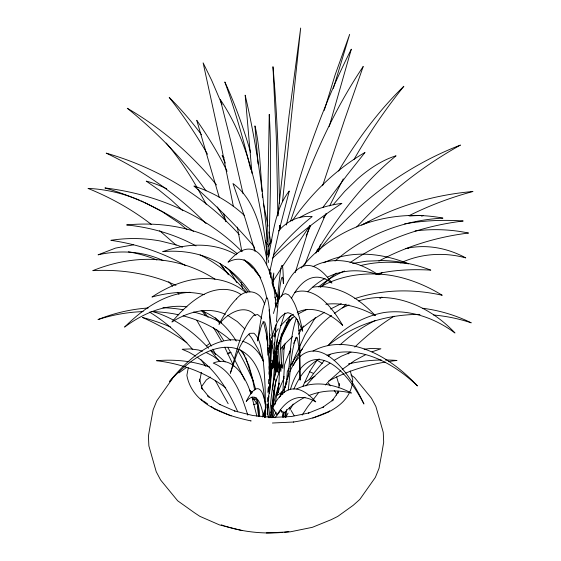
<?xml version="1.0" encoding="UTF-8"?>
<svg xmlns="http://www.w3.org/2000/svg" width="561" height="561" viewBox="0 0 561 561"><rect width="100%" height="100%" fill="white"/><g stroke="black" fill="none" stroke-linecap="round" stroke-linejoin="round"><path stroke-width="0.84" d="M279.357 298.999L279.455 292.127M269.287 350.934C268.817 333.402 271.734 315.107 267.415 297.975L266.258 298.466L263.298 307.666A137.564 7.055 -84.6 0 0 257.555 340.983L260.83 327.631L262.268 323.802L263.551 321.902L264.673 321.944C268.614 332.414 267.141 344.166 267.828 355.176M266.657 264.89L269.252 114.402C272.029 161.701 269.855 209.134 268.572 256.454M265.283 417.209C265.598 397.153 265.255 377.027 262.744 357.105C260.872 348.935 260.585 339.23 253.923 333.234L249.869 333.325C238.341 343.36 235.494 359.622 230.305 373.31C236.497 353.703 239.54 331.263 253.684 315.45L257.59 314.497L261.04 317.288L261.692 318.732M270.767 277.912L270.9 272.695L270.69 276.18M275.928 367.799L275.802 372.188L277.393 346.158M276.047 364.355L276.131 361.782M276.187 360.064L276.44 352.329M268.354 262.52L268.446 259.918M264.736 417.146L265.072 411.101M284.918 416.816L285.198 411.634M264.925 417.216L265.283 411.213L264.848 417.223M267.338 413.99L267.534 410.547M268.796 256.237L269.161 250.185L269.238 252.787M272.948 286.818L273.789 273.018L271.945 283.27M270.851 340.618L270.107 352.848L268.803 350.618M269.168 369.404L270.122 353.858L268.782 350.618M267.317 401.935L267.583 397.602M267.899 392.405L268.165 388.079M268.431 383.752L268.698 379.418M269.014 374.222L269.175 371.627M269.476 369.475L271.244 340.646M267.295 414.432L267.562 410.077M267.338 414.642L267.604 410.266M267.87 405.926L267.983 404.179M267.604 414.439L268.242 403.997M268.453 400.519L268.719 396.171M268.985 391.823L269.308 386.599L268.992 390.905M277.078 351.81L270.374 369.152L271.812 345.611M272.001 363.514L271.769 368.787L276.089 351.579L281.489 335.401A315.009 138.272 74.9 0 1 290.696 315.338M272.197 363.724L271.924 369.005L274.743 352.07L278.116 336.263A315.009 75.391 84.3 0 1 285.03 312.94M273.291 361.256L272.87 368.268L275.276 335.618A315.009 7.37 -87.4 0 1 276.159 324.728M274.301 344.847L274.455 342.252M274.771 337.07L275.037 332.75M275.199 330.156L275.458 325.836M274.259 359.65L273.733 367.483L273.473 359.047M270.907 417.7L271.65 405.519M272.611 389.867L274.89 361.235M275.486 355.029L274.588 369.713L275.809 366.382M273.894 390.316L273.095 403.317L275.977 379.369M274.532 379.916L274.638 378.184M274.743 376.452L277.218 339.237M275.283 369.79L275.76 362.034M275.865 360.309L276.342 352.553M277.246 370.765L278.992 342.252M281.398 333.718L279.02 372.595L277.12 355.485M278.291 392.784L279.981 365.071M282.386 346.291L280.844 371.487L279.105 362.069M281.945 365.078L281.615 367.672L280.802 364.341M284.35 344.307L282.87 368.493L281.334 362.553M282.688 394.523L284.49 365.078A131.435 85.56 -52.5 0 1 290.703 349.517M282.891 416.83L283.158 412.475M284.385 392.469L284.651 388.121A135.979 50.483 78.4 0 1 289.02 373.675M285.991 384.292L286.152 381.683L287.008 379.222M286.657 382.027L287.288 371.634A131.435 110.012 7.9 0 1 289.16 367.953M269.981 370.954L270.654 360.541M269.021 388.724L269.189 386.115M269.582 380.028L269.743 377.42M270.192 370.47L270.865 360.092M267.415 414.263L267.646 410.806M267.885 407.342L268.116 403.885M268.41 399.558L268.642 396.101M283.01 417.23L283.354 412.111M285.191 417.426L285.612 411.304M265.332 414.726L265.451 413.015M279.644 228.194L279.827 225.676M279.806 228.818L280.051 225.431M283.102 417.202L283.466 412.069M285.949 417.258L286.566 409.551M271.98 417.77L273.95 393.864M287.779 378.514C290.43 358.486 289.665 337.266 296.411 318.136M268.971 389.166L269.21 386.578M267.555 414.018L270.479 371.782A131.435 96.492 48.7 0 0 269.126 366.838M288.235 389.909C290.528 372.378 290.381 354.089 296.04 337.217L297.281 337.855C300.31 351.705 299.469 366.067 300.1 380.148C299.651 359.987 300.829 339.58 297.533 319.609M274.02 393.016L274.273 390.414M277.8 215.873L289.104 115.068L300.675 28.05L282.52 201.694M279.651 230.01L280.079 225.711M268.978 417.861C271.194 402.16 271.328 385.765 276.468 370.667L277.239 370.337L277.94 371.508L278.565 374.166C272.646 387.651 272.905 403.198 270.402 417.587M263.032 416.276L263.221 414.544L262.821 417.061M276.994 370.989L277.99 363.64M267.969 258.404C273.13 235.732 274.427 209.87 289.287 190.985L278.81 231.756L269.61 272.415M272.646 417.608L273.992 409.916M188.265 367.82L186.883 375.351C192.178 404.733 225.704 415.533 251.125 420.939L250.858 420.911M199.681 381.424L201.35 372.378M338.087 391.122L337.638 393.591L338.585 391.732L332.049 400.912L333.507 399.6L322.217 407.714M338.697 387.833L339.454 383.724L339.321 385.849M274.89 404.783L279.098 382.995M280.465 396.368L281.461 391.452M272.99 281.797L273.635 279.294M286.264 225.038C302.372 164.59 322.891 105.047 351.312 49.214L329.209 126.555M270.325 341.635L270.739 340.071M273.438 313.501C275.388 306.804 277.372 299.56 282.611 294.644L285.549 293.655L288.522 294.798L291.496 298.059L294.427 303.403A123.651 20.631 87.2 0 1 302.688 331.186C299.343 324.307 296.397 314.342 287.814 312.694C276.952 315.654 274.799 329.398 271.201 338.486M270.928 412.644L271.629 410.126M272.337 407.609L279.126 383.282M274.034 344.265L274.511 342.603M324.279 110.377L335.064 75.069L349.657 34.368L333.353 88.393M295.233 272.681L309.84 225.487M322.596 185.747L344.671 119.535L363.219 66.457C331.411 113.946 308.627 166.876 290.633 220.95M317.954 251.742L320.457 244.638M291.846 365.253L294.413 357.862L304.791 335.359L315.324 317.589M275.318 356.417L270.521 369.215A391.368 279.245 51.9 0 1 275.717 352.14M287.078 381.627L284.651 388.121A135.979 83.456 63.1 0 1 285.794 384.811M304.728 264.967L312.94 243.537L325.885 213.818M306.159 235.893L310.682 225.473M316.6 251.475L317.617 249.07M302.779 386.529L310.051 370.94L316.699 360.653M329.63 205.943L343.255 178.861M293.333 365.499C302.428 346.467 314.398 328.017 331.579 315.387M286.026 416.907L288.059 413.085M289.686 410.021L293.284 404.039M338.585 171.077L339.84 168.854C357.848 138.96 378.745 110.629 403.85 86.275C385.407 109.346 368.605 133.749 354.033 159.443M315.871 253.186C337.427 216.939 363.233 182.549 396.094 155.783A137.564 70.581 -63.6 0 0 357.638 178.84L344.742 191.35L333.15 204.779M273.081 417.44L276.159 412.244M273.677 335.646L278.179 328.809M273.144 281.047L281.194 268.403M282.099 267.008L309.616 226.062M265.002 403.071L265.753 401.921M302.148 415.105L307.687 406.746L318.648 392.588M172.304 378.808L156.757 400.877L153.111 409.839L150.082 426.304L148.42 436.086L148.875 445.925L156.224 471.717L160.6 479.978L177.662 500.791L194.422 512.726L199.856 516.337L219.54 524.928L242.212 530.594M201.28 386.999L206.287 379.965L210.312 377.069M269.49 362.672L270.998 360.555M309.083 379.832L314.111 372.841L324.223 360.625M292.239 220.845C311.432 193.37 335.892 169.261 365.008 152.445L346.964 175.228L322.701 207.668M323.304 217.906L326.39 213.727M275.002 417.777L280.865 410.35M280.717 325.632L288.635 317.505L293.438 314.279M273.796 336.593L274.848 335.317M275.255 355.218L276.903 353.29M280.191 349.44L284.581 344.3L292.618 336.495M305.843 385.94L314.188 376.508L322.926 368.374L329.91 363.156M342.603 307.961L346.032 304.125M328.185 345.555C342.287 328.318 362.511 316.362 384.46 312.47C409.698 309.097 434.817 318.052 454.971 332.961C430.904 307.218 393.654 289.735 358.43 300.948M301.201 268.13C334.349 226.328 391.115 208.117 442.917 218.124C403.506 220.115 364.839 234.975 335.05 261.005M325.373 384.993L330.134 379.986L340.85 370.498M328.346 356.312L330.113 354.461M348.072 353.914L349.896 352.035M286.222 322.996L294.525 316.362M354.769 347.112C366.768 335.478 379.902 325.008 394.11 316.187M340.029 344.875C350.527 335.261 362.266 326.853 375.071 320.583M236.398 298.95C245.767 287.59 260.234 290.17 264.638 304.328M298.88 330.646L311.39 320.675L324.524 312.253M342.217 369.418L354.713 360.52L365.667 354.664M206.532 345.8L209.344 343.781M178.917 372.925L186.645 367.371M329.714 410.862L328.346 411.844L329.272 411.381L312.779 418.064M334.356 313.431L342 308.045L349.026 304.925M282.842 391.739L276.664 395.659A170.193 85.805 -64.1 0 1 284.027 378.24M378.857 274.729L382.504 272.422M322.484 407.524L323.36 407.062L308.522 413.071L308.985 412.931L291.461 416.521L272.218 417.419L252.822 415.526L234.589 410.968L234.954 411.087L219.309 404.257L220.052 404.698L207.738 395.933L208.846 396.879M320.065 287.106C341.242 274.981 366.649 271.706 390.596 275.339A137.564 100.685 49.1 0 1 442.222 295.268C413.429 288.789 382.84 289.21 354.748 298.634M334.174 360.337L341.39 356.179L351.018 352.175M297.947 314.083L306.867 309.384M378.878 261.047C406.641 246.146 437.285 236.875 468.519 233.046A137.564 114.668 -6.8 0 0 415.091 230.957M330.562 309.013L341.256 303.655M400.631 262.934C420.827 253.453 444.298 252.015 465.749 257.885C447.489 247.955 425.75 243.769 405.358 248.67M297.211 312.344C313.199 304.497 331.207 313.985 342.694 325.443A123.651 46.198 78.3 0 0 322.007 299.209C314.56 292.996 304.35 288.761 294.77 292.386M227.226 353.935L231.076 352.378M372.013 351.817L380.877 348.781L370.814 348.465L364.166 349.223M421.535 216.146L423.176 215.599A123.651 95.09 -34.8 0 0 409.607 216.027M278.522 366.845L277.632 363.479M253.642 404.523L256.84 403.738A170.193 123.841 -42.7 0 0 252.043 397.062M312.575 287.26C323.431 285.276 334.538 287.961 344.503 292.33A123.651 66.843 68.7 0 1 375.337 315.605C360.302 307.428 343.059 302.19 325.822 304.258M375.961 274.063C393.878 269.855 412.44 269.056 430.764 270.122A123.651 100.966 26.3 0 0 382.63 260.549L366.628 261.174L352.61 263.446M228.446 352.967L229.814 352.659M293.354 422.033C317.182 418.408 351.207 408.717 352.771 379.629L350.211 370.933M133.546 244.82L115.538 248.095L98.077 254.827C119.549 249.968 142.817 251.026 162.893 260.514M293.796 422.019L272.415 423.015M266.328 532.95L290.247 531.835L312.344 527.326L331.102 519.724L337.75 516.422L353.199 505.314L359.811 499.43L375.358 477.369L379.005 468.4L382.034 451.942L383.696 442.152L383.24 432.314L375.891 406.529L371.515 398.261L354.454 377.448L350.962 374.965M190.144 292.295C164.436 293.375 142.284 309.623 124.591 327.084C142.438 313.943 164.317 303.746 186.974 306.853M252.373 399.074L255.437 399.425A170.193 141.94 13.3 0 0 254.119 397.202M270.374 369.152L275.844 351.663L282.653 334.994A315.009 181.315 66.2 0 1 292.106 317.582M204.197 294.623C186.995 290.5 168.882 292.379 151.975 297.014A123.651 76.016 -56 0 1 189.681 280.248C209.162 275.886 230.985 279.483 246.223 292.926M152.865 311.607C174.562 317.898 193.475 331.67 208.552 348.248M201.126 310.563C215.908 316.116 228.082 327.722 236.279 341.095M202.346 351.27L198.468 350.001L190.431 348.914L182.157 349.279L189.071 352.273L195.782 356.151M182.521 247.226L176.799 245.08L160.705 241.076A123.651 103.371 -3.3 0 0 110.875 240.318C137.087 244.105 162.704 252.492 185.691 265.711M175.972 285.36C150.046 273.516 121.169 269.119 92.817 270.647A137.564 104.353 -37.1 0 1 148.279 259.322C171.869 259.505 195.214 266.279 214.996 279.189M225.396 314.384C207.928 305.997 187.479 312.189 171.947 321.979A137.564 57.117 -69.2 0 1 203.601 294.525C215.073 288.424 229.54 286.987 240.795 294.378M227.731 315.394L237.352 321.614L244.855 328.977M317.231 360.267L322.28 363.444M309.581 371.726L313.515 373.444M231.195 415.96L213.895 408.408L214.646 408.906L211.146 406.416M200.102 254.897C218.187 263.873 234 277.204 246.784 292.765M144.913 202.619L162.241 211.707L179.667 223.467L186.946 229.589M206.231 352.532L213.664 356.494L220.101 361.375M249.61 390.638L252.45 392.188M149.584 312.112C165.923 322.07 180.249 335.099 192.725 349.552M203.447 400.933L207.647 403.927M197.079 357.105C216.111 370.33 228.615 390.842 237.724 411.739M151.4 224.491C132.151 209.498 110.608 197.591 88.028 188.412A137.564 108.561 36.6 0 1 139.38 200.144M280.234 410.007L284.168 413.043A227.829 119.591 69.8 0 1 305.03 397.286M159.64 230.711L176.147 245.129M182.809 210.726L171.35 200.074L158.924 189.99L146.253 181.133A123.651 81.955 58.3 0 1 166.708 188.812M255.339 315.38C244.301 302.821 226.946 313.83 218.979 324.3A123.651 32.889 -76.1 0 1 236.398 298.95M201.35 399.439L202.1 400.295L201.034 398.955M168.728 281.692L172.578 286.187M166.196 143.062C177.949 156.764 188.068 171.827 197.016 187.486M210.284 350.141L218.776 360.583M219.94 263.467L228.355 274.518M328.311 383.114L330.471 385.828M334.258 390.582L335.878 392.623L336.621 395.14M209.085 397.153L201.427 387.532L202.36 389.117L199.4 379.082L199.702 381.185M216.518 184.955C191.75 154.268 161.379 128.097 127.277 108.273C156.982 132.186 183.819 159.801 206.02 190.845M177.388 292.323L178.987 294.378M201.56 310.401L205.698 315.815M248.796 334.202L251.756 338.122L258.018 348.991L263.256 360.737M200.866 359.594L205.796 366.305M213.587 327.694L221.918 341.887M196.855 320.366L211.385 346.074M217.324 206.974L225.929 220.768M229.449 270.276L236.798 282.653M215.242 380.414L228.145 403.71M289.343 407.433L290.219 408.941M291.096 410.442L294.153 415.708M197.872 189.008L206.168 204.225M269.133 348.122L270.402 350.422M224.716 347.203L233.853 366.305M227.065 171.273C218.411 153.476 208.082 136.519 196.743 120.306L219.246 197.402M212.963 349.117L215.627 354.608M242.275 351.228L248.944 365.814L255.662 389.404M262.99 321.621L263.972 323.781L266.328 333.844L267.835 345.59M225.375 163.076L222.142 155.474A123.651 34.382 82.6 0 1 224.183 157.943M222.016 104.605L211.686 80.363L203.131 62.881L221.244 145.916L233.383 206.49M272.983 284.259L278.291 299.756L274.778 289.301M266.272 335.394L267.821 340.05M250.928 393.962C246.363 378.107 233.088 354.692 213.25 363.1C233.986 371.599 241.525 395.575 247.822 415.147M252.001 397.209L256.917 416.325M272.912 284.308L277.211 297.477M269.659 333.844L270.178 335.443M245.837 357.757L252.716 380.063L254.652 390.119M336.621 376.852L339.089 385.218M255.003 251.37L245.15 218.467L232.983 183.531C256.622 200.943 261.601 232.871 266.91 259.827M223.594 213.292L225.803 221.7M266.77 298.333C263.347 280.851 251.37 249.442 228.011 262.19C261.075 223.488 274.995 280.318 275.893 306.173M269.476 335.955L272.485 348.143M269.245 345.793L269.652 347.427M241.153 282.52L242.562 288.473M266.3 336.27L267.646 341.866M269.196 348.262L269.582 349.861M243.06 193.594L232.99 149.773L220.305 99.62C251.118 145.25 259.96 201.441 267.352 254.89M254.245 247.064L254.911 250.395M256.111 397.658L257.723 406.038L258.523 415.491M237.338 227.149L241.875 251.594M269.063 309.826L271.945 331.425L273.319 353.991M257.387 399.404L259.259 410.231L259.666 416.283M274.133 358.248L275.206 365.057M266.784 404.053L268.179 417.033M281.566 410.673L281.748 412.412M267.352 241.77C263.354 192.479 256.412 143.371 245.171 95.195L251.98 173.342M258.123 164.015L254.932 125.888A137.564 12.994 90 0 1 259.771 158.3L262.141 191.567M268.053 347.273L269.126 363.808L269.448 379.762M257.955 406.108L258.446 416.458M268.649 253.502L268.768 256.118M262.253 194.12L262.408 197.528M276.377 352.308L276.496 355.8M276.587 358.423L277.057 371.529M269.736 269.266L269.89 274.469M279.483 203.545C278.719 157.886 277.078 112.207 272.969 66.71L276.293 136.653L277.919 215.817M279.736 225.803L279.771 229.218M288.859 531.688A83.098 45.378 3.5 0 1 284.588 532.2M282.905 532.368A83.098 45.378 3.5 0 1 224.666 526.015M223.874 525.748A83.098 45.378 3.5 0 1 221.307 524.851M296.713 388.906A170.193 89.339 69.8 0 1 351.396 393.037A227.829 119.591 69.8 0 0 308.908 395.568M304.644 382.546A170.193 136.561 32.3 0 1 314.973 376.354M348.472 363.914A170.193 136.561 32.3 0 1 381.27 359.994M385.379 359.98A170.193 136.561 32.3 0 1 396.985 360.457A227.829 182.802 32.3 0 0 388.563 361.55M328.802 380.912A227.829 182.802 32.3 0 1 344.131 373.703M345.625 373.093A227.829 182.802 32.3 0 1 385.225 362.083M380.561 298.094A227.829 155.376 -49.1 0 1 381.943 297.141A170.193 116.071 -49.1 0 0 379.748 298.228M279.35 397.391A170.193 116.071 -49.1 0 1 285.388 386.866M271.699 365.835A170.193 5.47 -85.3 0 0 269.371 393.773L270.311 386.662A227.829 7.328 -85.3 0 1 272.141 365.113M215.228 317.764A170.193 108.252 61 0 1 219 322.526M238.102 350.99A170.193 108.252 61 0 1 253.186 381.192M203.496 311.194A227.829 144.913 61 0 1 208.11 317.372M216.49 329.377A227.829 144.913 61 0 1 223.495 340.31M227.948 347.75A227.829 144.913 61 0 1 244.652 380.085M186.911 342.722A227.829 190.011 13.3 0 0 142.487 317.47A170.193 141.94 13.3 0 1 170.551 327.021M211.42 350.534A170.193 141.94 13.3 0 1 225.101 361.943M249.421 389.923A170.193 141.94 13.3 0 1 251.826 393.534M189.176 361.782A170.193 123.841 -42.7 0 0 156.554 360.709A227.829 165.783 -42.7 0 1 225.739 387.791M190.81 362.055A170.193 123.841 -42.7 0 1 209.835 367.069M242.527 341.207A135.979 63.049 -66.6 0 1 263.481 361.291M240.178 340.583A135.979 63.049 -66.6 0 0 169.373 381.718A136.835 63.449 -66.6 0 1 264.519 400.982M148.167 307.996A135.979 110.342 -21.7 0 0 98 319.574A136.835 111.029 -21.7 0 1 143.146 311.607M162.907 307.716A135.979 110.342 -21.7 0 1 183.503 309.812M193.594 311.993A135.979 110.342 -21.7 0 1 221.483 322.884M150.951 311.565A136.835 111.029 -21.7 0 1 178.882 314.847M183.103 315.85A136.835 111.029 -21.7 0 1 230.578 340.232M239.729 349.398A136.835 111.029 -21.7 0 1 245.052 356.074M128.336 251.826A136.835 100.454 48.7 0 1 156.856 259.925M220.746 264.785A131.435 72.25 68.1 0 1 224.477 269.343M225.522 270.683A131.435 72.25 68.1 0 1 228.622 274.778M283.578 349.251A131.435 55.209 -68.9 0 1 285.297 343.437M361.691 225.15A131.435 55.209 -68.9 0 1 369.461 221.336M283.284 380.638A136.835 57.474 -68.9 0 1 284.076 376.347M289.462 353.675A136.835 57.474 -68.9 0 1 290.857 348.823M293.641 343.353A131.435 85.56 -52.5 0 1 296.846 337.231M298.536 334.202A131.435 85.56 -52.5 0 1 303.48 325.997M406.641 248.593A131.435 85.56 -52.5 0 1 408.317 248.299M289.96 366.501A131.435 110.012 7.9 0 1 302.61 348.704M422.721 308.255A131.435 110.012 7.9 0 1 471.212 322.827A136.835 114.528 7.9 0 0 433.639 315.023M328.143 345.492A136.835 114.528 7.9 0 1 419.979 314.405M313.017 351.06A135.979 83.456 63.1 0 1 417.461 385.912A136.835 83.982 63.1 0 0 327.021 355.302M289.672 372.09A135.979 50.483 78.4 0 1 363.935 403.983A136.835 50.799 78.4 0 0 290.465 389.271M293.88 389.131A136.835 83.982 63.1 0 1 319.195 358.949M408.885 215.768A315.009 263.887 3.3 0 1 472.972 191.497A248.481 208.159 3.3 0 0 362.967 224.589M320.731 287.113A315.009 252.885 32.1 0 1 336.27 273.067M349.987 262.737A315.009 252.885 32.1 0 1 463.176 220.992A248.481 199.485 32.1 0 0 404.6 223.874M277.113 348.178A391.368 279.245 51.9 0 1 289.742 319.314M318.592 286.923A315.009 181.315 66.2 0 1 344.524 270.998M360.253 265.669A315.009 181.315 66.2 0 1 408.555 263.817A253.558 145.944 66.2 0 0 323.802 262.765M307.737 291.811A315.009 138.272 74.9 0 1 325.114 278.41M327.301 277.267A315.009 138.272 74.9 0 1 377.911 274.511A253.558 111.302 74.9 0 0 313.143 266.594M291.278 298.613A315.009 75.391 84.3 0 1 331.909 283.06A253.558 60.679 84.3 0 0 281.552 296.453M276.426 321.579A315.009 7.37 -87.4 0 1 283.396 283.614A253.558 5.933 -87.4 0 0 277.113 303.929M276.825 307.386A253.558 5.933 -87.4 0 1 276.966 305.64M249.94 291.972A315.009 164.99 -62.9 0 0 162.739 251.644A253.558 132.81 -62.9 0 1 236.216 254.764M243.923 259.897A253.558 132.81 -62.9 0 1 260.844 277.842M244.596 259.939A253.558 177.851 -46.6 0 1 252.569 268.011M254.876 270.64A253.558 177.851 -46.6 0 1 258.74 275.409M275.072 303.017A253.558 177.851 -46.6 0 1 275.76 304.595M237.338 253.726A253.558 177.851 -46.6 0 0 126.66 224.94A315.009 220.957 -46.6 0 1 196.034 245.942M225.522 266.805A315.009 220.957 -46.6 0 1 247.941 291.797M242.036 251.707A253.558 208.11 -17 0 0 104.921 187.935A315.009 258.551 -17 0 1 193.58 231.483M274.75 297.057A253.558 208.11 -17 0 1 276.229 300.072M206.006 223.523A311.067 258.018 18 0 0 106.204 153.146A248.25 205.908 18 0 1 239.302 234.603M201.567 134.794A253.558 140.306 67.8 0 0 169.198 97.404A315.009 174.31 67.8 0 1 207.556 154.268M250.599 152.297A253.558 77.649 81.4 0 0 224.821 81.969A315.009 96.471 81.4 0 1 250.641 169.45M263.446 203.503A253.558 77.649 81.4 0 1 267.934 226.069M268.992 231.981A253.558 77.649 81.4 0 1 270.858 242.997M277.604 294.883A253.558 77.649 81.4 0 1 277.849 297.421M278.004 299.111A253.558 77.649 81.4 0 1 278.158 300.794M356.775 226.932A315.009 236.889 -38.4 0 1 460.441 145.082A253.558 190.677 -38.4 0 0 318.038 251.644M299.336 217.815A202.177 142.368 53.2 0 1 341.887 203.37A985.593 694.013 53.2 0 0 272.323 258.418M268.228 246.602A202.177 84.942 75.9 0 1 271.875 240.024M278.522 230.957A202.177 84.942 75.9 0 1 312.168 216.609A985.593 414.074 75.9 0 0 273.649 254.932M265.29 240.978A202.177 156.365 -33.8 0 1 267.338 244.449M244.365 215.41A202.177 156.365 -33.8 0 0 193.91 186.014A985.593 762.245 -33.8 0 1 253.986 246.398M140.979 200.824A137.564 108.561 36.6 0 1 143.371 201.862M265.795 407.805L263.158 414.726A227.829 32.159 -81.2 0 0 246.223 401.438A170.193 24.025 -81.2 0 1 265.795 407.805M277.05 414.817L272.737 407.854A170.193 51.324 81.6 0 1 315.759 401.9A227.829 68.708 81.6 0 0 277.05 414.817"/></g></svg>
